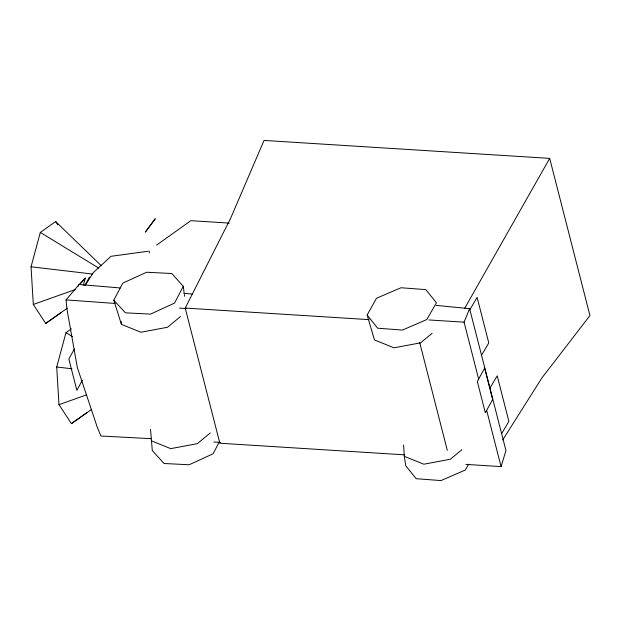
<?xml version="1.0" encoding="UTF-8"?>
<svg xmlns="http://www.w3.org/2000/svg" width="621" height="621" viewBox="0 0 621 621"><rect width="100%" height="100%" fill="white"/><g stroke="black" fill="none" stroke-linecap="round" stroke-linejoin="round"><path stroke-width="0.93" d="M67.324 308.163L45.752 323.432L33.301 304.469L31.05 266.774L40.311 232.44L55.657 221.573L101.316 265.734M91.745 409.27L71.415 423.638L58.972 404.675L56.721 366.988L65.981 332.654L71.353 328.851M83.276 285.241L85.341 278.123L79.084 284.48L66.051 299.904L66.889 308.738L77.338 367.562L97.179 426.984L100.912 436.004L151.058 438.682M465.882 464.392L501.062 466.604L505.96 450.574L469.608 308.676L436.245 305.392M478.721 379.377L464.066 322.159L469.608 308.676M78.215 286.219L79.084 284.48L120.358 287.973M404.713 454.851L219.85 443.231L185.229 308.07L230.538 218.491L264.034 140.424L549.686 158.378L589.95 315.569L541.939 377.879L502.7 439.94M183.296 286.297L174.517 303.11L150.554 314.102L125.458 312.837L113.79 300.207L122.818 283.091L146.641 272.246L171.753 273.512L183.296 286.297L184.095 292.631M219.252 441.997L213.104 453.772L189.141 464.764L164.045 463.499L152.3 450.543L150.523 429.39M84.821 285.489L89.385 277.191M74.334 349.025L68.846 359.016L76.857 390.306L82.352 380.316M367.143 315.041L376.489 298.259L401.003 287.748L425.773 289.619L436.447 302.792L426.767 319.551L402.408 330.077L377.638 328.206L367.143 315.041L374.486 339.943L393.993 347.822L420.564 342.839L432.131 333.298M464.57 308.552L549.686 158.378M468.7 464.182L465.315 470.043L440.957 480.576L416.179 478.706L405.73 465.703L404.302 456.334L403.588 444.962M469.81 309.786L477.114 297.374L488.781 342.924L481.477 355.328M489.899 388.21L497.204 375.798L508.871 421.348L501.566 433.761M85.054 285.644L93.173 272.689L111.012 256.302L147.969 251.272M80.932 283.16L85.341 278.123M180.517 316.531L167.499 327.267L140.928 332.251L121.421 324.372L113.79 300.207M210.325 432.922L197.307 443.658L170.744 448.641L151.237 440.763M461.939 449.689L450.372 459.23L423.809 464.213L404.302 456.334M156.546 245.148L190.833 220.672L229.211 223.086M45.752 323.432L61.099 312.557M71.415 423.638L86.769 412.771M33.301 304.469L75.164 289.58M58.972 404.675L86.218 394.987M213.74 442.028L220.494 442.385M428.886 319.947L464.066 322.159M185.229 308.07L369.122 319.636M66.051 299.904L115.087 303.444M179.5 308.101L186.23 308.59M183.707 293.322L192.347 294.051M31.05 266.774L92.63 274.047M56.721 366.988L71.989 368.789M40.311 232.44L98.863 268.163M65.981 332.654L72.564 336.667M55.657 221.573L57.737 224.74M486.654 410.326L501.062 466.604M419.672 342.443L447.299 450.303M149.094 251.039L149.351 252.964M184.321 294.439L184.553 296.248M121.242 321.531L121.421 324.372M484.644 368.16L477.316 381.473L485.335 412.771L492.655 399.45L484.644 368.16M155.188 218.817L145.438 231.982L155.188 218.817"/></g></svg>
